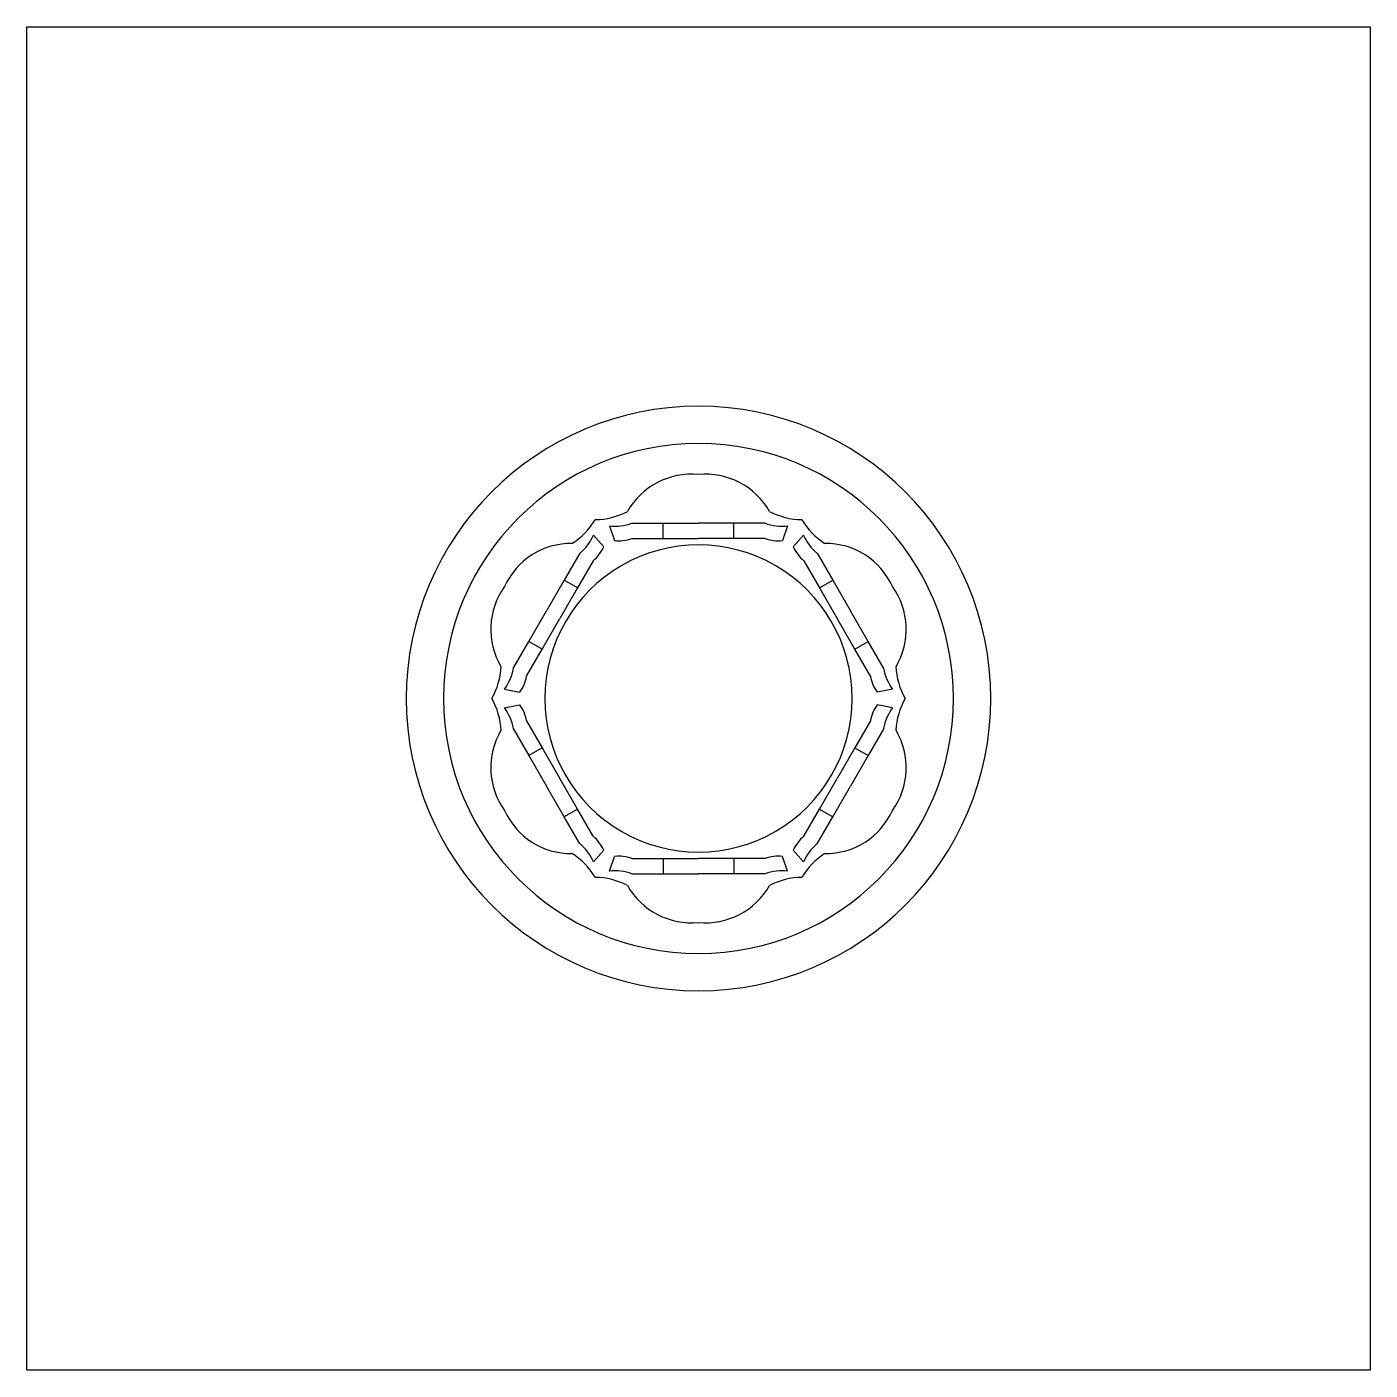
# Model space of a CAD drawing. Extents: x -54 to 54, y -54 to 54.
import ezdxf

# ---------------------------------------------------------------- set-up
doc = ezdxf.new("R2010")
doc.units = 0
doc.layers.add('default', color=7, linetype='CONTINUOUS')

msp = doc.modelspace()

# ---------------------------------------------------------------- linework, layer by layer
at = {"layer": 'default'}
for p, q in [((-54, -54), (-54, 54)), ((-54, 54), (54, 54)), ((54, 54), (54, -54)), ((-5.36, 14.09), (-2.84, 14.09)), ((-2.84, 14.09), (0, 14.09)), ((-2.84, 12.87), (-2.84, 14.09)), ((2.84, 14.09), (0, 14.09)), ((5.36, 14.09), (2.84, 14.09)), ((2.84, 12.87), (2.84, 14.09)), ((-8.45, 13.14), (-7.62, 12.2)), ((-7.15, 13.89), (-6.76, 12.7)), ((7.15, 13.89), (6.76, 12.7)), ((8.45, 13.14), (7.62, 12.2)), ((-5.36, 12.87), (-2.84, 12.87)), ((-2.84, 12.87), (0, 12.87)), ((2.84, 12.87), (0, 12.87)), ((5.36, 12.87), (2.84, 12.87)), ((-9.53, 11.69), (-10.79, 9.51)), ((-8.46, 11.08), (-9.72, 8.89)), ((8.46, 11.08), (9.72, 8.89)), ((9.53, 11.69), (10.79, 9.51)), ((-10.79, 9.51), (-12.21, 7.05)), ((-9.72, 8.89), (-11.14, 6.43)), ((-9.72, 8.89), (-10.79, 9.51)), ((9.72, 8.89), (10.79, 9.51)), ((9.72, 8.89), (11.14, 6.43)), ((10.79, 9.51), (12.21, 7.05)), ((-13.63, 4.59), (-12.21, 7.05)), ((13.63, 4.59), (12.21, 7.05)), ((-12.56, 3.97), (-11.14, 6.43)), ((12.56, 3.97), (11.14, 6.43)), ((-14.89, 2.4), (-13.63, 4.59)), ((-12.56, 3.97), (-13.63, 4.59)), ((12.56, 3.97), (13.63, 4.59)), ((14.89, 2.4), (13.63, 4.59)), ((-13.82, 1.79), (-12.56, 3.97)), ((13.82, 1.79), (12.56, 3.97)), ((-15.61, 0.75), (-14.38, 0.5)), ((15.61, 0.75), (14.38, 0.5)), ((-15.61, -0.75), (-14.38, -0.5)), ((15.61, -0.75), (14.38, -0.5)), ((-13.82, -1.79), (-12.56, -3.97)), ((13.82, -1.79), (12.56, -3.97)), ((-14.89, -2.4), (-13.63, -4.59)), ((14.89, -2.4), (13.63, -4.59)), ((-12.56, -3.97), (-13.63, -4.59)), ((-12.56, -3.97), (-11.14, -6.43)), ((12.56, -3.97), (11.14, -6.43)), ((12.56, -3.97), (13.63, -4.59)), ((-13.63, -4.59), (-12.21, -7.05)), ((13.63, -4.59), (12.21, -7.05)), ((-9.72, -8.89), (-11.14, -6.43)), ((9.72, -8.89), (11.14, -6.43)), ((-10.79, -9.51), (-12.21, -7.05)), ((10.79, -9.51), (12.21, -7.05)), ((-9.72, -8.89), (-10.79, -9.51)), ((-9.53, -11.69), (-10.79, -9.51)), ((-8.46, -11.08), (-9.72, -8.89)), ((8.46, -11.08), (9.72, -8.89)), ((9.53, -11.69), (10.79, -9.51)), ((9.72, -8.89), (10.79, -9.51)), ((-8.45, -13.14), (-7.62, -12.2)), ((-7.15, -13.89), (-6.76, -12.7)), ((-5.36, -12.87), (-2.84, -12.87)), ((-2.84, -12.87), (0, -12.87)), ((-2.84, -12.87), (-2.84, -14.09)), ((2.84, -12.87), (0, -12.87)), ((5.36, -12.87), (2.84, -12.87)), ((2.84, -12.87), (2.84, -14.09)), ((7.15, -13.89), (6.76, -12.7)), ((8.45, -13.14), (7.62, -12.2)), ((-5.36, -14.09), (-2.84, -14.09)), ((-2.84, -14.09), (0, -14.09)), ((2.84, -14.09), (0, -14.09)), ((5.36, -14.09), (2.84, -14.09)), ((54, -54), (-54, -54))]:
    msp.add_line(p, q, dxfattribs=at)
for centre, radius, start, end in [((0, 0), 23.5, 0, 180), ((0, 0), 20.5, 0, 180), ((-0.58, 12.13), 5.9, 84.3425, 150.5721), ((0.58, 12.13), 5.9, 29.4279, 95.6575), ((-13.33, 17.39), 5.86, 302.7848, 329.0736), ((-8.4, 20.24), 5.86, 270.9264, 297.2152), ((-6.7, 17.83), 3.97, 263.3762, 289.665), ((6.7, 17.83), 3.97, 250.335, 276.6238), ((8.4, 20.24), 5.86, 242.7848, 269.0736), ((13.33, 17.39), 5.86, 210.9264, 237.2152), ((-12.09, 14.71), 3.97, 310.335, 336.6238), ((12.09, 14.71), 3.97, 203.3762, 229.665), ((-10.22, 6.57), 5.9, 89.4279, 155.6575), ((-10.45, 13.44), 3.09, 310.1123, 336.4011), ((-6.41, 15.77), 3.09, 263.5989, 289.8877), ((0, 0), 12.35, 60, 120), ((6.41, 15.77), 3.09, 250.1123, 276.4011), ((10.45, 13.44), 3.09, 203.5989, 229.8877), ((10.22, 6.57), 5.9, 24.3425, 90.5721), ((0, 0), 12.35, 120, 180), ((0, 0), 12.35, 0, 60), ((-10.8, 5.56), 5.9, 144.3425, 210.5721), ((10.8, 5.56), 5.9, 329.4279, 35.6575), ((-21.73, 2.85), 5.86, 330.9264, 357.2152), ((-18.79, 3.12), 3.97, 323.3762, 349.665), ((18.79, 3.12), 3.97, 190.335, 216.6238), ((21.73, 2.85), 5.86, 182.7848, 209.0736), ((-16.86, 2.33), 3.09, 323.5989, 349.8877), ((16.86, 2.33), 3.09, 190.1123, 216.4011), ((0, 0), 23.5, 180, 0), ((0, 0), 20.5, 180, 0), ((-21.73, -2.85), 5.86, 2.7848, 29.0736), ((0, 0), 12.35, 180, 240), ((0, 0), 12.35, 300, 0), ((-18.79, -3.12), 3.97, 10.335, 36.6238), ((-16.86, -2.33), 3.09, 10.1123, 36.4011), ((16.86, -2.33), 3.09, 143.5989, 169.8877), ((18.79, -3.12), 3.97, 143.3762, 169.665), ((21.73, -2.85), 5.86, 150.9264, 177.2152), ((-10.8, -5.56), 5.9, 149.4279, 215.6575), ((10.8, -5.56), 5.9, 324.3425, 30.5721), ((-10.22, -6.57), 5.9, 204.3425, 270.5721), ((10.22, -6.57), 5.9, 269.4279, 335.6575), ((0, 0), 12.35, 240, 300), ((-12.09, -14.71), 3.97, 23.3762, 49.665), ((-10.45, -13.44), 3.09, 23.5989, 49.8877), ((10.45, -13.44), 3.09, 130.1123, 156.4011), ((12.09, -14.71), 3.97, 130.335, 156.6238), ((-13.33, -17.39), 5.86, 30.9264, 57.2152), ((-6.41, -15.77), 3.09, 70.1123, 96.4011), ((6.41, -15.77), 3.09, 83.5989, 109.8877), ((13.33, -17.39), 5.86, 122.7848, 149.0736), ((-6.7, -17.83), 3.97, 70.335, 96.6238), ((6.7, -17.83), 3.97, 83.3762, 109.665), ((-8.4, -20.24), 5.86, 62.7848, 89.0736), ((-0.58, -12.13), 5.9, 209.4279, 275.6575), ((0.58, -12.13), 5.9, 264.3425, 330.5721), ((8.4, -20.24), 5.86, 90.9264, 117.2152)]:
    msp.add_arc(centre, radius, start, end, dxfattribs=at)

doc.saveas('drawing.dxf')
